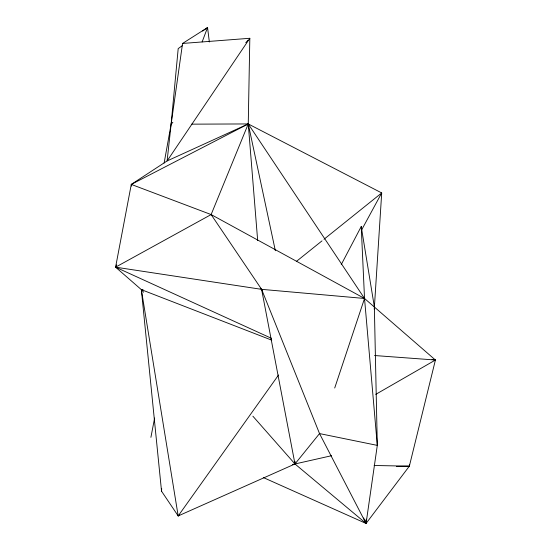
<?xml version="1.0" encoding="UTF-8"?>
<svg xmlns="http://www.w3.org/2000/svg" width="551" height="551" viewBox="0 0 551 551"><rect width="100%" height="100%" fill="white"/><g stroke="black" fill="none" stroke-linecap="round" stroke-linejoin="round"><path stroke-width="0.83" d="M295.012 461.387L294.978 463.963L366.064 523.45L409.352 466.167L435.414 360.023L364.528 298.47L211.129 214.566L131.283 184.406L115.586 267.173L141.345 289.64L143.618 292.223M257.668 240.491L248.253 123.941L249.823 38.281L182.56 43.453L171.12 124.237L167.111 160.94L131.283 184.406L131.448 186.121M366.229 519.152L366.064 523.45L263.302 477.538M374.253 309.345L381.705 192.946L248.253 123.941L191.686 124.154M396.465 466.428L409.352 466.167L409.434 464.452M331.564 455.711L294.978 463.963L178.187 515.943L161.539 491.203L161.698 488.627M164.129 163.055L171.12 124.237L178.193 48.612L182.388 45.602M150.905 437.349L154.617 418.023M334.712 388.007L364.528 298.47L361.229 226.523L341.262 264.563M171.719 122.639L171.12 124.237L172.856 122.336M202.134 41.931L207.555 27.55L182.56 43.453M211.129 214.566L248.253 123.941L364.528 298.47L377.304 445.387L366.064 523.45L319.532 433.582L261.608 289.344L211.129 214.566L115.586 267.173L271.567 338.369M116.709 264.859L115.586 267.173L261.608 289.344L364.528 298.47M361.642 229.891L381.705 192.946L324.009 239.258M249.823 38.281L167.111 160.94L248.253 123.941L275.348 250.705M143.06 289.633L141.345 289.64L178.187 515.943L278.544 375.004M245.774 42.709L248.088 40.182M296.5 261.339L321.998 240.877M202.658 31.063L207.555 27.55L209.352 41.979M178.187 515.943L179.598 514.965M375.754 394.364L435.414 360.023L432.025 359.459M131.283 184.406L248.253 123.941M292.457 464.479L294.978 463.963L319.532 433.582L377.304 445.387L374.349 306.769L361.229 226.523M374.095 465.492L409.352 466.167M374.542 355.526L435.414 360.023M271.726 340.153L141.345 289.64L161.539 491.203M260.272 288.263L261.608 289.344L262.662 291.699M252.868 416.184L294.978 463.963L261.608 289.344M363.612 517.954L366.064 523.45L364.79 520.261"/></g></svg>
